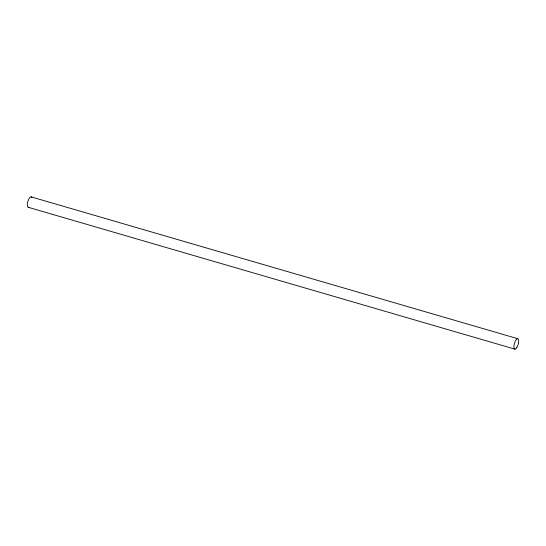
<?xml version="1.0" encoding="UTF-8"?>
<svg xmlns="http://www.w3.org/2000/svg" width="546" height="546" viewBox="0 0 546 546"><rect width="100%" height="100%" fill="white"/><g stroke="black" fill="none" stroke-linecap="round" stroke-linejoin="round"><path stroke-width="0.82" d="M31.061 196.853L517.669 338.677M28.331 207.323L514.939 349.147M28.89 207.18A5.426 1.938 -73.8 0 1 27.914 201.283A5.426 1.938 -73.8 0 1 31.866 197.618M516.741 347.7A5.426 1.938 -73.8 0 0 518.134 338.882A5.426 1.938 -73.8 0 0 514.039 345.147A5.426 1.938 -73.8 0 0 516.741 347.7"/></g></svg>
